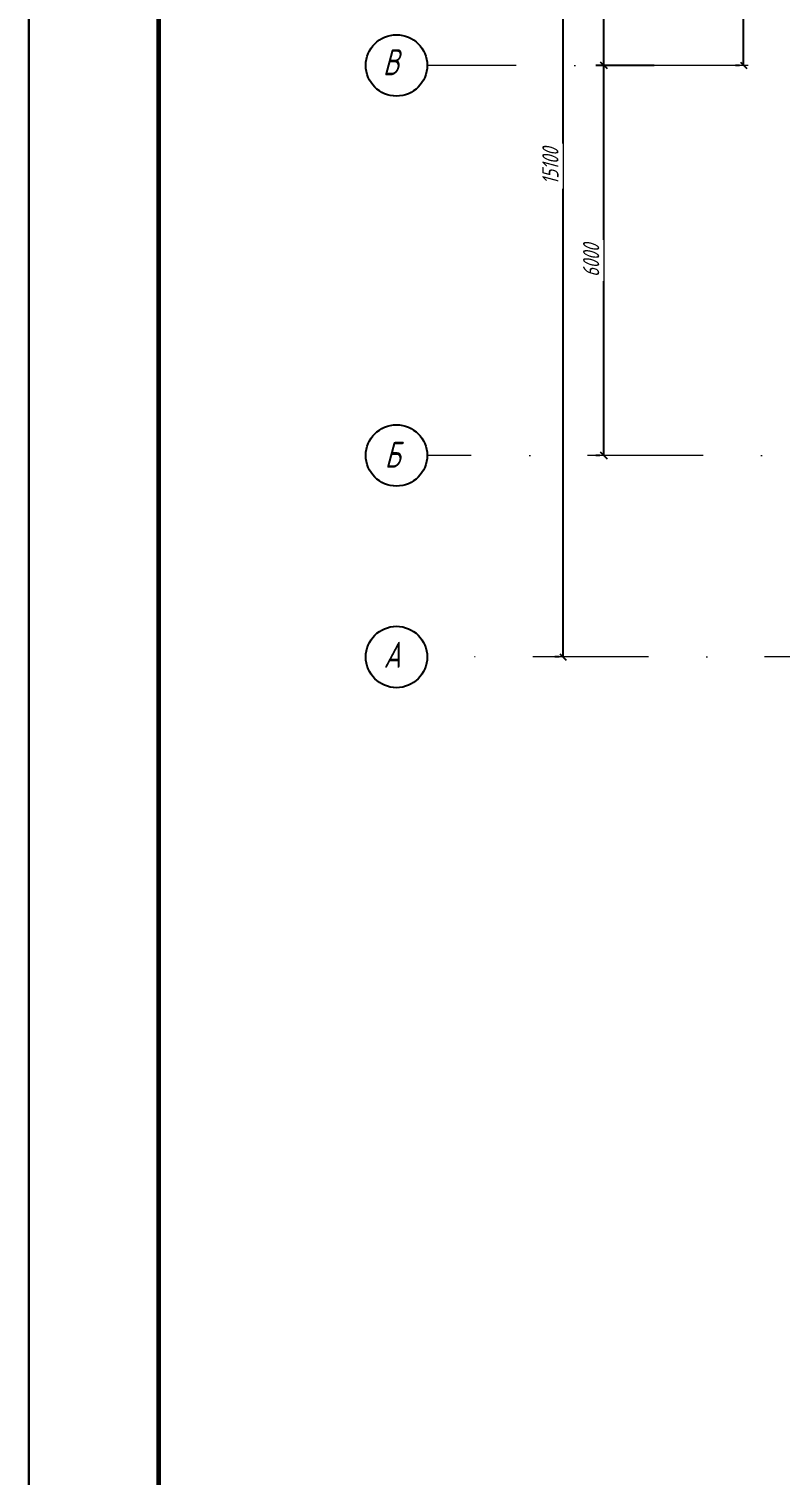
# Model space of a CAD drawing. Header units: millimetres. Extents: x 2185 to 8290, y 601 to 2456.
# Drawn here: x 6382.4 to 6498, y 1285.5 to 1508 of the extents above; entities that cross this region are included whole.
import ezdxf

# ---------------------------------------------------------------- set-up
doc = ezdxf.new("R2010")
doc.units = ezdxf.units.MM
doc.linetypes.add('DASHDOTX2', pattern=[50.8, 25.4, -12.7, 0, -12.7])
doc.layers.add('ТХ', color=7, linetype='Continuous')
doc.styles.add('Simplex', font='simplex.shx', dxfattribs={"width": 0.7, "oblique": 15})

# ---------------------------------------------------------------- blocks, each defined once
blk = doc.blocks.new('_Oblique')
at = {"color": 0, "linetype": 'ByBlock', "lineweight": -2}
blk.add_line((-0.5, -0.5), (0.5, 0.5), dxfattribs=at)

msp = doc.modelspace()

# ---------------------------------------------------------------- linework, layer by layer
for p, q in [((6382.43, 1065.3), (6382.43, 1659.3)), ((6382.43, 1659.3), (6382.43, 1362.3))]:
    msp.add_line(p, q)
at = {"lineweight": 60}
msp.add_line((6402.43, 1070.3), (6402.43, 1654.3), dxfattribs=at)
at = {"color": 1}
msp.add_line((6382.43, 1362.3), (6382.43, 1065.3), dxfattribs=at)
at = {"layer": 'ТХ', "color": 3, "ltscale": 0.2}
for p, q in [((6492.37, 1502.38), (6492.37, 1532.38)), ((6464.6, 1411.38), (6464.6, 1514.74)), ((6470.87, 1502.38), (6470.87, 1514.62)), ((6478.59, 1502.38), (6469.62, 1502.38)), ((6478.59, 1502.38), (6469.62, 1502.38)), ((6470.87, 1442.38), (6470.87, 1502.38)), ((6491.75, 1502.38), (6491.12, 1502.38)), ((6470.24, 1442.38), (6469.62, 1442.38)), ((6470.24, 1442.38), (6469.62, 1442.38)), ((6463.98, 1411.38), (6463.35, 1411.38))]:
    msp.add_line(p, q, dxfattribs=at)
at = {"layer": 'ТХ', "color": 3, "linetype": 'DASHDOTX2', "lineweight": 20, "ltscale": 0.7}
for p, q in [((6528.72, 1502.38), (6443.7, 1502.38)), ((6521.81, 1442.38), (6443.7, 1442.38)), ((6656.03, 1411.38), (6443.7, 1411.38))]:
    msp.add_line(p, q, dxfattribs=at)
at = {"layer": 'ТХ', "color": 3, "linetype": 'DASHDOTX2', "lineweight": -2, "ltscale": 0.7}
msp.add_line((6479.22, 1502.38), (6479.22, 1502.38), dxfattribs=at)
at = {"layer": 'ТХ', "color": 3}
for centre in [(6438.98, 1502.38), (6438.98, 1442.38), (6438.98, 1411.38)]:
    msp.add_circle(centre, 4.72, dxfattribs=at)

# ---------------------------------------------------------------- block references
at = {"layer": 'ТХ', "color": 3, "ltscale": 0.2}
for p, rotation in [((6470.87, 1502.38), 270), ((6470.87, 1502.38), 90), ((6492.37, 1502.38), 270), ((6470.87, 1442.38), 90), ((6470.87, 1442.38), 270), ((6464.6, 1411.38), 270)]:
    msp.add_blockref('_Oblique', p, dxfattribs=dict(at, rotation=rotation))

# ---------------------------------------------------------------- texts
at = {"layer": 'ТХ', "style": 'Simplex', "oblique": 15, "width": 0.7}
for s, p in [('B', (6436.88, 1500.87)), ('Б', (6437.15, 1440.5)), ('А', (6436.99, 1409.72))]:
    msp.add_text(s, height=4, dxfattribs=at).set_placement(p)

# ---------------------------------------------------------------- next in the draw order: texts
at = {"layer": 'ТХ', "color": 3, "ltscale": 0.2, "char_height": 2.5, "attachment_point": 5, "rotation": 90, "style": 'Simplex', "bg_fill": 3, "box_fill_scale": 1.25, "bg_fill_color": 256, "bg_fill_true_color": 13158600, "bg_fill_transparency": 0}
for s, insert in [('15100', (6462.65, 1486.88)), ('6000', (6468.92, 1472.38))]:
    msp.add_mtext(s, dxfattribs=dict(at, insert=insert))

doc.saveas('drawing.dxf')
